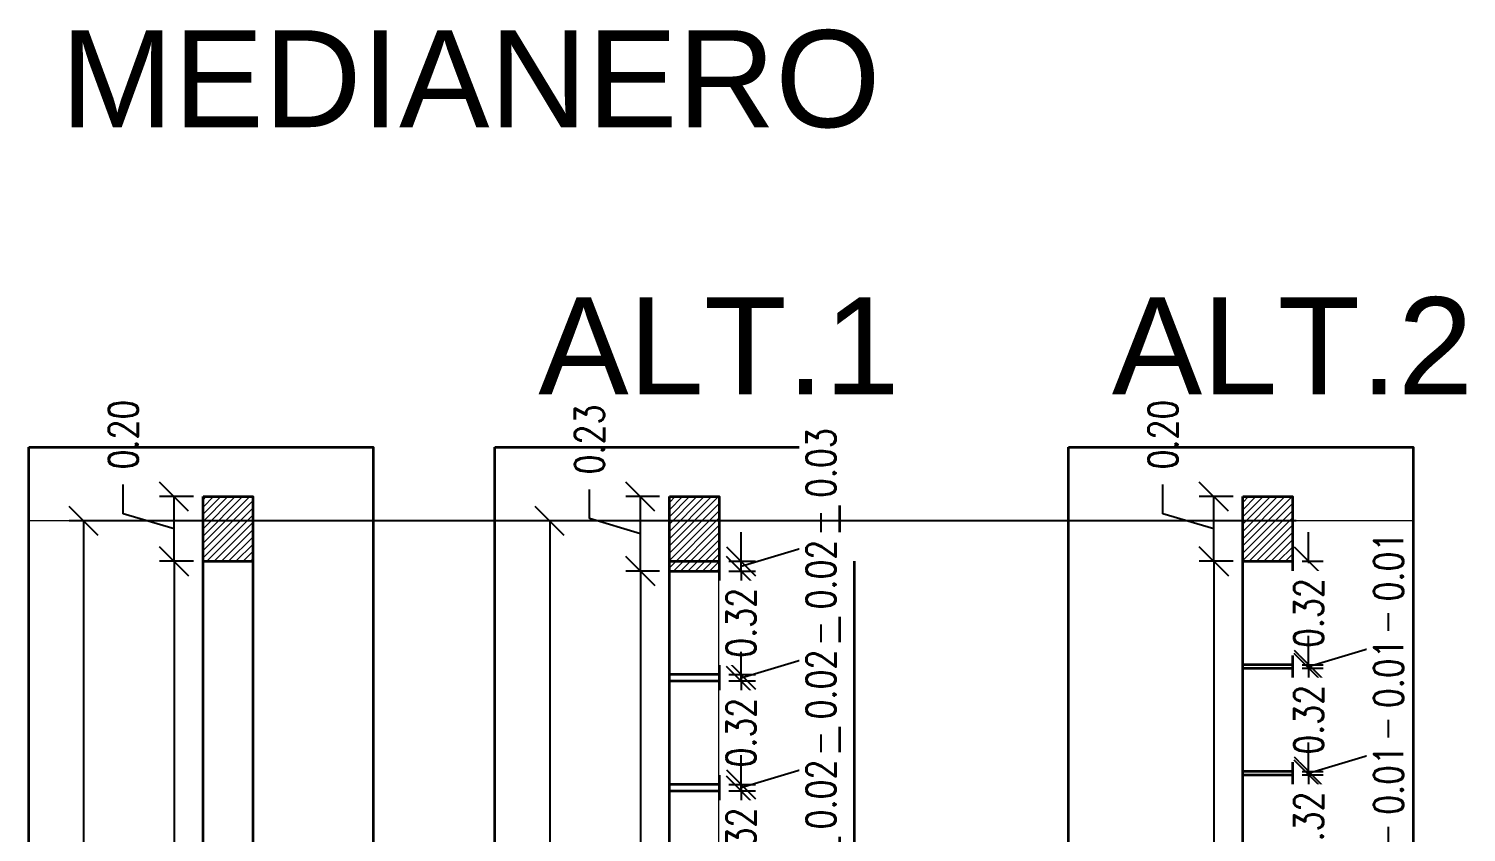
# Model space of a CAD drawing. Header units: metres. Extents: x 45 to 666, y -23 to 325.
# Drawn here: x 200.545 to 204.994, y 69.408 to 71.893 of the extents above; entities that cross this region are included whole.
import ezdxf

# ---------------------------------------------------------------- set-up
doc = ezdxf.new("R2010")
doc.units = ezdxf.units.M
doc.header["$LTSCALE"] = 5
doc.header["$MEASUREMENT"] = 0
doc.layers.get('0').update_dxf_attribs({"color": 30})
doc.layers.get('DEFPOINTS').update_dxf_attribs({"color": 210})
for name, color, linetype, lineweight in [('A-ANNO-DIMS', 3, 'Continuous', 18), ('A-ANNO-NOTE', 7, 'Continuous', 35), ('A-ANNO-SYMB', 3, 'Continuous', 18), ('A-ANNO-TEXT', 3, 'Continuous', 18), ('A-WALL-FULL', 7, 'Continuous', 35), ('A-WALL-FULL-EXTR', 7, 'Continuous', 35), ('A-WALL-PATT', 8, 'Continuous', 18)]:
    doc.layers.add(name, color=color, linetype=linetype, lineweight=lineweight)
doc.styles.add('E-ROMANS', font='romans.shx', dxfattribs={"width": 0.8})
doc.styles.get("Standard").update_dxf_attribs({"font": 'arial.ttf'})
doc.dimstyles.new('E-0050_TICK_18', dxfattribs={"dimscale": 0.001, "dimtxt": 90, "dimasz": 90, "dimexe": 45, "dimexo": 30, "dimgap": 45, "dimtad": 0, "dimzin": 0, "dimdsep": 46, "dimtxsty": 'E-ROMANS', "dimblk": 'OBLIQUE', "dimcen": 45, "dimclrd": 256, "dimclre": 256, "dimclrt": 256, "dimadec": 0, "dimazin": 0, "dimtfac": 1, "dimtmove": 1, "dimatfit": 3, "dimldrblk": 'OPEN90', "dimfxl": 1, "dimtfill": 1, "dimtolj": 1, "dimtzin": 0, "dimarcsym": 0})

# ---------------------------------------------------------------- blocks, each defined once
blk = doc.blocks.new('_Oblique')
at = {"color": 0, "linetype": 'ByBlock', "lineweight": -2}
blk.add_line((-0.5, -0.5), (0.5, 0.5), dxfattribs=at)
blk = doc.blocks.new('*D648')
at = {"layer": 'A-ANNO-DIMS', "lineweight": -2, "transparency": 16777216}
for p, q in [((201.0544, 70.2459), (200.9497, 70.2459)), ((200.9947, 70.2459), (200.9947, 69.0256)), ((200.9947, 67.4959), (200.9947, 68.7161)), ((201.0544, 67.4959), (200.9497, 67.4959))]:
    blk.add_line(p, q, dxfattribs=at)
at = {"layer": 'DEFPOINTS', "color": 0, "transparency": 16777216}
for p in [(200.9947, 70.2459), (201.0844, 70.2459), (201.0844, 67.4959)]:
    blk.add_point(p, dxfattribs=at)
at = {"layer": 'A-ANNO-DIMS', "lineweight": -2, "transparency": 16777216, "xscale": 0.09, "yscale": 0.09, "zscale": 0.09}
for p, rotation in [((200.9947, 70.2459), 90), ((200.9947, 67.4959), 270)]:
    blk.add_blockref('_Oblique', p, dxfattribs=dict(at, rotation=rotation))
at = {"layer": 'A-ANNO-DIMS', "transparency": 16777216, "insert": (200.9947, 68.8709), "char_height": 0.09, "attachment_point": 5, "rotation": 90, "style": 'E-ROMANS', "bg_fill": 3, "box_fill_scale": 1.25, "bg_fill_color": 256, "bg_fill_true_color": 13158600, "bg_fill_transparency": 0}
blk.add_mtext('\\A1;2.75', dxfattribs=at)
blk = doc.blocks.new('_Open90')
at = {"color": 0, "linetype": 'ByBlock', "lineweight": -2}
for p, q in [((-0.5, 0.5), (0, 0)), ((0, 0), (-1, 0)), ((0, 0), (-0.5, -0.5))]:
    blk.add_line(p, q, dxfattribs=at)
blk = doc.blocks.new('*D649')
at = {"layer": 'A-ANNO-DIMS', "lineweight": -2, "transparency": 16777216}
for p, q in [((200.8372, 70.3931), (200.8372, 70.4831)), ((201.0544, 70.4459), (200.9497, 70.4459)), ((200.9947, 70.2459), (200.9947, 70.4459)), ((200.9947, 70.3459), (200.8372, 70.3931)), ((201.0544, 70.2459), (200.9497, 70.2459))]:
    blk.add_line(p, q, dxfattribs=at)
at = {"layer": 'DEFPOINTS', "color": 0, "transparency": 16777216}
for p in [(200.9947, 70.4459), (201.0844, 70.4459), (201.0844, 70.2459)]:
    blk.add_point(p, dxfattribs=at)
at = {"layer": 'A-ANNO-DIMS', "lineweight": -2, "transparency": 16777216, "xscale": 0.09, "yscale": 0.09, "zscale": 0.09}
for p, rotation in [((200.9947, 70.4459), 90), ((200.9947, 70.2459), 270)]:
    blk.add_blockref('_Oblique', p, dxfattribs=dict(at, rotation=rotation))
at = {"layer": 'A-ANNO-DIMS', "transparency": 16777216, "insert": (200.8372, 70.6378), "char_height": 0.09, "attachment_point": 5, "rotation": 90, "style": 'E-ROMANS', "bg_fill": 3, "box_fill_scale": 1.25, "bg_fill_color": 256, "bg_fill_true_color": 13158600, "bg_fill_transparency": 0}
blk.add_mtext('\\A1;0.20', dxfattribs=at)
blk = doc.blocks.new('*D650')
at = {"layer": 'A-ANNO-DIMS', "lineweight": -2, "transparency": 16777216}
for p, q in [((203.0243, 70.3709), (200.6693, 70.3709)), ((200.7143, 70.3709), (200.7143, 69.0256)), ((200.7143, 67.3709), (200.7143, 68.7161)), ((203.0243, 67.3709), (200.6693, 67.3709))]:
    blk.add_line(p, q, dxfattribs=at)
at = {"layer": 'DEFPOINTS', "color": 0, "transparency": 16777216}
for p in [(203.0543, 70.3709), (200.7143, 67.3709), (203.0543, 67.3709)]:
    blk.add_point(p, dxfattribs=at)
at = {"layer": 'A-ANNO-DIMS', "lineweight": -2, "transparency": 16777216, "xscale": 0.09, "yscale": 0.09, "zscale": 0.09}
for p, rotation in [((200.7143, 70.3709), 90), ((200.7143, 67.3709), 270)]:
    blk.add_blockref('_Oblique', p, dxfattribs=dict(at, rotation=rotation))
at = {"layer": 'A-ANNO-DIMS', "transparency": 16777216, "insert": (200.7143, 68.8709), "char_height": 0.09, "attachment_point": 5, "rotation": 90, "style": 'E-ROMANS', "bg_fill": 3, "box_fill_scale": 1.25, "bg_fill_color": 256, "bg_fill_true_color": 13158600, "bg_fill_transparency": 0}
blk.add_mtext('\\A1;3.00', dxfattribs=at)
blk = doc.blocks.new('*D306')
at = {"layer": 'A-ANNO-DIMS', "lineweight": -2, "transparency": 16777216}
for p, q in [((202.4976, 70.2159), (202.3929, 70.2159)), ((202.4379, 70.2159), (202.4379, 69.0206)), ((202.4379, 67.5159), (202.4379, 68.7111)), ((202.4976, 67.5159), (202.3929, 67.5159))]:
    blk.add_line(p, q, dxfattribs=at)
at = {"layer": 'DEFPOINTS', "color": 0, "transparency": 16777216}
for p in [(202.4379, 70.2159), (202.5276, 70.2159), (202.5276, 67.5159)]:
    blk.add_point(p, dxfattribs=at)
at = {"layer": 'A-ANNO-DIMS', "lineweight": -2, "transparency": 16777216, "xscale": 0.09, "yscale": 0.09, "zscale": 0.09}
for p, rotation in [((202.4379, 70.2159), 90), ((202.4379, 67.5159), 270)]:
    blk.add_blockref('_Oblique', p, dxfattribs=dict(at, rotation=rotation))
at = {"layer": 'A-ANNO-DIMS', "transparency": 16777216, "insert": (202.4379, 68.8659), "char_height": 0.09, "attachment_point": 5, "rotation": 90, "style": 'E-ROMANS', "bg_fill": 3, "box_fill_scale": 1.25, "bg_fill_color": 256, "bg_fill_true_color": 13158600, "bg_fill_transparency": 0}
blk.add_mtext('\\A1;2.70', dxfattribs=at)
blk = doc.blocks.new('*D653')
at = {"layer": 'A-ANNO-DIMS', "lineweight": -2, "transparency": 16777216}
for p, q in [((202.2804, 70.3781), (202.2804, 70.4681)), ((202.4976, 70.4459), (202.3929, 70.4459)), ((202.4379, 70.2159), (202.4379, 70.4459)), ((202.4379, 70.3309), (202.2804, 70.3781)), ((202.4976, 70.2159), (202.3929, 70.2159))]:
    blk.add_line(p, q, dxfattribs=at)
at = {"layer": 'DEFPOINTS', "color": 0, "transparency": 16777216}
for p in [(202.4379, 70.4459), (202.5276, 70.4459), (202.5276, 70.2159)]:
    blk.add_point(p, dxfattribs=at)
at = {"layer": 'A-ANNO-DIMS', "lineweight": -2, "transparency": 16777216, "xscale": 0.09, "yscale": 0.09, "zscale": 0.09}
for p, rotation in [((202.4379, 70.4459), 90), ((202.4379, 70.2159), 270)]:
    blk.add_blockref('_Oblique', p, dxfattribs=dict(at, rotation=rotation))
at = {"layer": 'A-ANNO-DIMS', "transparency": 16777216, "insert": (202.2804, 70.6228), "char_height": 0.09, "attachment_point": 5, "rotation": 90, "style": 'E-ROMANS', "bg_fill": 3, "box_fill_scale": 1.25, "bg_fill_color": 256, "bg_fill_true_color": 13158600, "bg_fill_transparency": 0}
blk.add_mtext('\\A1;0.23', dxfattribs=at)
blk = doc.blocks.new('*D307')
at = {"layer": 'A-ANNO-DIMS', "lineweight": -2, "transparency": 16777216}
for p, q in [((204.4675, 70.3709), (202.1125, 70.3709)), ((202.1575, 70.3709), (202.1575, 69.0256)), ((202.1575, 67.3709), (202.1575, 68.7161)), ((204.4675, 67.3709), (202.1125, 67.3709))]:
    blk.add_line(p, q, dxfattribs=at)
at = {"layer": 'DEFPOINTS', "color": 0, "transparency": 16777216}
for p in [(204.4975, 70.3709), (202.1575, 67.3709), (204.4975, 67.3709)]:
    blk.add_point(p, dxfattribs=at)
at = {"layer": 'A-ANNO-DIMS', "lineweight": -2, "transparency": 16777216, "xscale": 0.09, "yscale": 0.09, "zscale": 0.09}
for p, rotation in [((202.1575, 70.3709), 90), ((202.1575, 67.3709), 270)]:
    blk.add_blockref('_Oblique', p, dxfattribs=dict(at, rotation=rotation))
at = {"layer": 'A-ANNO-DIMS', "transparency": 16777216, "insert": (202.1575, 68.8709), "char_height": 0.09, "attachment_point": 5, "rotation": 90, "style": 'E-ROMANS', "bg_fill": 3, "box_fill_scale": 1.25, "bg_fill_color": 256, "bg_fill_true_color": 13158600, "bg_fill_transparency": 0}
blk.add_mtext('\\A1;3.00', dxfattribs=at)
blk = doc.blocks.new('*D654')
at = {"layer": 'A-ANNO-DIMS', "lineweight": -2, "transparency": 16777216}
for p, q in [((202.9971, 70.3051), (202.9971, 70.3951)), ((202.7496, 70.2459), (202.7496, 70.3359)), ((202.7496, 70.2309), (202.9971, 70.3051)), ((202.7116, 70.2459), (202.7946, 70.2459)), ((202.7116, 70.2159), (202.7946, 70.2159)), ((202.7496, 70.2159), (202.7496, 70.2459)), ((202.7496, 70.2159), (202.7496, 70.2459)), ((202.7496, 70.2159), (202.7496, 70.1259))]:
    blk.add_line(p, q, dxfattribs=at)
at = {"layer": 'DEFPOINTS', "color": 0, "transparency": 16777216}
for p in [(202.6816, 70.2459), (202.6816, 70.2159), (202.7496, 70.2459)]:
    blk.add_point(p, dxfattribs=at)
at = {"layer": 'A-ANNO-DIMS', "lineweight": -2, "transparency": 16777216, "xscale": 0.09, "yscale": 0.09, "zscale": 0.09}
for p, rotation in [((202.7496, 70.2459), 270), ((202.7496, 70.2159), 90)]:
    blk.add_blockref('_Oblique', p, dxfattribs=dict(at, rotation=rotation))
at = {"layer": 'A-ANNO-DIMS', "transparency": 16777216, "insert": (202.9971, 70.5498), "char_height": 0.09, "attachment_point": 5, "rotation": 90, "style": 'E-ROMANS', "bg_fill": 3, "box_fill_scale": 1.25, "bg_fill_color": 256, "bg_fill_true_color": 13158600, "bg_fill_transparency": 0}
blk.add_mtext('\\A1;0.03', dxfattribs=at)
blk = doc.blocks.new('*D656')
at = {"layer": 'A-ANNO-DIMS', "lineweight": -2, "transparency": 16777216}
for p, q in [((202.9971, 69.9601), (202.9971, 70.0501)), ((202.7496, 69.8959), (202.7496, 69.9859)), ((202.7496, 69.8859), (202.9971, 69.9601)), ((202.7116, 69.8959), (202.7946, 69.8959)), ((202.7116, 69.8759), (202.7946, 69.8759)), ((202.7496, 69.8959), (202.7496, 69.8759)), ((202.7496, 69.8959), (202.7496, 69.8759)), ((202.7496, 69.8759), (202.7496, 69.7859))]:
    blk.add_line(p, q, dxfattribs=at)
at = {"layer": 'DEFPOINTS', "color": 0, "transparency": 16777216}
for p in [(202.6816, 69.8959), (202.6816, 69.8759), (202.7496, 69.8759)]:
    blk.add_point(p, dxfattribs=at)
at = {"layer": 'A-ANNO-DIMS', "lineweight": -2, "transparency": 16777216, "xscale": 0.09, "yscale": 0.09, "zscale": 0.09}
for p, rotation in [((202.7496, 69.8959), 270), ((202.7496, 69.8759), 90)]:
    blk.add_blockref('_Oblique', p, dxfattribs=dict(at, rotation=rotation))
at = {"layer": 'A-ANNO-DIMS', "transparency": 16777216, "insert": (202.9971, 70.2048), "char_height": 0.09, "attachment_point": 5, "rotation": 90, "style": 'E-ROMANS', "bg_fill": 3, "box_fill_scale": 1.25, "bg_fill_color": 256, "bg_fill_true_color": 13158600, "bg_fill_transparency": 0}
blk.add_mtext('\\A1;0.02', dxfattribs=at)
blk = doc.blocks.new('*D655')
at = {"layer": 'A-ANNO-DIMS', "lineweight": -2, "transparency": 16777216}
for p, q in [((202.7496, 70.2159), (202.7496, 70.3059)), ((202.7116, 70.2159), (202.7946, 70.2159)), ((202.7496, 70.2159), (202.7496, 70.2106)), ((202.7116, 69.8959), (202.7946, 69.8959)), ((202.7496, 69.8959), (202.7496, 69.9011)), ((202.7496, 69.8959), (202.7496, 69.8059))]:
    blk.add_line(p, q, dxfattribs=at)
at = {"layer": 'DEFPOINTS', "color": 0, "transparency": 16777216}
for p in [(202.6816, 70.2159), (202.6816, 69.8959), (202.7496, 69.8959)]:
    blk.add_point(p, dxfattribs=at)
at = {"layer": 'A-ANNO-DIMS', "lineweight": -2, "transparency": 16777216, "xscale": 0.09, "yscale": 0.09, "zscale": 0.09}
for p, rotation in [((202.7496, 70.2159), 270), ((202.7496, 69.8959), 90)]:
    blk.add_blockref('_Oblique', p, dxfattribs=dict(at, rotation=rotation))
at = {"layer": 'A-ANNO-DIMS', "transparency": 16777216, "insert": (202.7496, 70.0559), "char_height": 0.09, "attachment_point": 5, "rotation": 90, "style": 'E-ROMANS', "bg_fill": 3, "box_fill_scale": 1.25, "bg_fill_color": 256, "bg_fill_true_color": 13158600, "bg_fill_transparency": 0}
blk.add_mtext('\\A1;0.32', dxfattribs=at)
blk = doc.blocks.new('*D657')
at = {"layer": 'A-ANNO-DIMS', "lineweight": -2, "transparency": 16777216}
for p, q in [((202.7496, 69.8759), (202.7496, 69.9659)), ((202.7116, 69.8759), (202.7946, 69.8759)), ((202.7496, 69.8759), (202.7496, 69.8706)), ((202.7116, 69.5559), (202.7946, 69.5559)), ((202.7496, 69.5559), (202.7496, 69.5611)), ((202.7496, 69.5559), (202.7496, 69.4659))]:
    blk.add_line(p, q, dxfattribs=at)
at = {"layer": 'DEFPOINTS', "color": 0, "transparency": 16777216}
for p in [(202.6816, 69.8759), (202.6816, 69.5559), (202.7496, 69.5559)]:
    blk.add_point(p, dxfattribs=at)
at = {"layer": 'A-ANNO-DIMS', "lineweight": -2, "transparency": 16777216, "xscale": 0.09, "yscale": 0.09, "zscale": 0.09}
for p, rotation in [((202.7496, 69.8759), 270), ((202.7496, 69.5559), 90)]:
    blk.add_blockref('_Oblique', p, dxfattribs=dict(at, rotation=rotation))
at = {"layer": 'A-ANNO-DIMS', "transparency": 16777216, "insert": (202.7496, 69.7159), "char_height": 0.09, "attachment_point": 5, "rotation": 90, "style": 'E-ROMANS', "bg_fill": 3, "box_fill_scale": 1.25, "bg_fill_color": 256, "bg_fill_true_color": 13158600, "bg_fill_transparency": 0}
blk.add_mtext('\\A1;0.32', dxfattribs=at)
blk = doc.blocks.new('*D658')
at = {"layer": 'A-ANNO-DIMS', "lineweight": -2, "transparency": 16777216}
for p, q in [((202.9971, 69.6201), (202.9971, 69.7101)), ((202.7496, 69.5559), (202.7496, 69.6459)), ((202.7496, 69.5459), (202.9971, 69.6201)), ((202.7116, 69.5559), (202.7946, 69.5559)), ((202.7496, 69.5559), (202.7496, 69.5359)), ((202.7496, 69.5559), (202.7496, 69.5359)), ((202.7116, 69.5359), (202.7946, 69.5359)), ((202.7496, 69.5359), (202.7496, 69.4459))]:
    blk.add_line(p, q, dxfattribs=at)
at = {"layer": 'DEFPOINTS', "color": 0, "transparency": 16777216}
for p in [(202.6816, 69.5559), (202.6816, 69.5359), (202.7496, 69.5359)]:
    blk.add_point(p, dxfattribs=at)
at = {"layer": 'A-ANNO-DIMS', "lineweight": -2, "transparency": 16777216, "xscale": 0.09, "yscale": 0.09, "zscale": 0.09}
for p, rotation in [((202.7496, 69.5559), 270), ((202.7496, 69.5359), 90)]:
    blk.add_blockref('_Oblique', p, dxfattribs=dict(at, rotation=rotation))
at = {"layer": 'A-ANNO-DIMS', "transparency": 16777216, "insert": (202.9971, 69.8648), "char_height": 0.09, "attachment_point": 5, "rotation": 90, "style": 'E-ROMANS', "bg_fill": 3, "box_fill_scale": 1.25, "bg_fill_color": 256, "bg_fill_true_color": 13158600, "bg_fill_transparency": 0}
blk.add_mtext('\\A1;0.02', dxfattribs=at)
blk = doc.blocks.new('*D659')
at = {"layer": 'A-ANNO-DIMS', "lineweight": -2, "transparency": 16777216}
for p, q in [((202.7496, 69.5359), (202.7496, 69.6259)), ((202.7116, 69.5359), (202.7946, 69.5359)), ((202.7496, 69.5359), (202.7496, 69.5306)), ((202.7116, 69.2159), (202.7946, 69.2159)), ((202.7496, 69.2159), (202.7496, 69.2211)), ((202.7496, 69.2159), (202.7496, 69.1259))]:
    blk.add_line(p, q, dxfattribs=at)
at = {"layer": 'DEFPOINTS', "color": 0, "transparency": 16777216}
for p in [(202.6816, 69.5359), (202.6816, 69.2159), (202.7496, 69.2159)]:
    blk.add_point(p, dxfattribs=at)
at = {"layer": 'A-ANNO-DIMS', "lineweight": -2, "transparency": 16777216, "xscale": 0.09, "yscale": 0.09, "zscale": 0.09}
for p, rotation in [((202.7496, 69.5359), 270), ((202.7496, 69.2159), 90)]:
    blk.add_blockref('_Oblique', p, dxfattribs=dict(at, rotation=rotation))
at = {"layer": 'A-ANNO-DIMS', "transparency": 16777216, "insert": (202.7496, 69.3759), "char_height": 0.09, "attachment_point": 5, "rotation": 90, "style": 'E-ROMANS', "bg_fill": 3, "box_fill_scale": 1.25, "bg_fill_color": 256, "bg_fill_true_color": 13158600, "bg_fill_transparency": 0}
blk.add_mtext('\\A1;0.32', dxfattribs=at)
blk = doc.blocks.new('*D660')
at = {"layer": 'A-ANNO-DIMS', "lineweight": -2, "transparency": 16777216}
for p, q in [((202.9971, 69.2801), (202.9971, 69.3701)), ((202.7496, 69.2159), (202.7496, 69.3059)), ((202.7496, 69.2059), (202.9971, 69.2801)), ((202.7116, 69.2159), (202.7946, 69.2159)), ((202.7116, 69.1959), (202.7946, 69.1959)), ((202.7496, 69.2159), (202.7496, 69.1959)), ((202.7496, 69.2159), (202.7496, 69.1959)), ((202.7496, 69.1959), (202.7496, 69.1059))]:
    blk.add_line(p, q, dxfattribs=at)
at = {"layer": 'DEFPOINTS', "color": 0, "transparency": 16777216}
for p in [(202.6816, 69.2159), (202.6816, 69.1959), (202.7496, 69.1959)]:
    blk.add_point(p, dxfattribs=at)
at = {"layer": 'A-ANNO-DIMS', "lineweight": -2, "transparency": 16777216, "xscale": 0.09, "yscale": 0.09, "zscale": 0.09}
for p, rotation in [((202.7496, 69.2159), 270), ((202.7496, 69.1959), 90)]:
    blk.add_blockref('_Oblique', p, dxfattribs=dict(at, rotation=rotation))
at = {"layer": 'A-ANNO-DIMS', "transparency": 16777216, "insert": (202.9971, 69.5248), "char_height": 0.09, "attachment_point": 5, "rotation": 90, "style": 'E-ROMANS', "bg_fill": 3, "box_fill_scale": 1.25, "bg_fill_color": 256, "bg_fill_true_color": 13158600, "bg_fill_transparency": 0}
blk.add_mtext('\\A1;0.02', dxfattribs=at)
blk = doc.blocks.new('*D317')
at = {"layer": 'A-ANNO-DIMS', "lineweight": -2, "transparency": 16777216}
for p, q in [((204.2729, 70.2459), (204.1681, 70.2459)), ((204.2131, 70.2459), (204.2131, 69.0256)), ((204.2131, 67.4959), (204.2131, 68.7161)), ((204.2729, 67.4959), (204.1681, 67.4959))]:
    blk.add_line(p, q, dxfattribs=at)
at = {"layer": 'DEFPOINTS', "color": 0, "transparency": 16777216}
for p in [(204.2131, 70.2459), (204.3029, 70.2459), (204.3029, 67.4959)]:
    blk.add_point(p, dxfattribs=at)
at = {"layer": 'A-ANNO-DIMS', "lineweight": -2, "transparency": 16777216, "xscale": 0.09, "yscale": 0.09, "zscale": 0.09}
for p, rotation in [((204.2131, 70.2459), 90), ((204.2131, 67.4959), 270)]:
    blk.add_blockref('_Oblique', p, dxfattribs=dict(at, rotation=rotation))
at = {"layer": 'A-ANNO-DIMS', "transparency": 16777216, "insert": (204.2131, 68.8709), "char_height": 0.09, "attachment_point": 5, "rotation": 90, "style": 'E-ROMANS', "bg_fill": 3, "box_fill_scale": 1.25, "bg_fill_color": 256, "bg_fill_true_color": 13158600, "bg_fill_transparency": 0}
blk.add_mtext('\\A1;2.75', dxfattribs=at)
blk = doc.blocks.new('*D684')
at = {"layer": 'A-ANNO-DIMS', "lineweight": -2, "transparency": 16777216}
for p, q in [((204.0556, 70.3931), (204.0556, 70.4831)), ((204.2729, 70.4459), (204.1681, 70.4459)), ((204.2131, 70.2459), (204.2131, 70.4459)), ((204.2131, 70.3459), (204.0556, 70.3931)), ((204.2729, 70.2459), (204.1681, 70.2459))]:
    blk.add_line(p, q, dxfattribs=at)
at = {"layer": 'DEFPOINTS', "color": 0, "transparency": 16777216}
for p in [(204.2131, 70.4459), (204.3029, 70.4459), (204.3029, 70.2459)]:
    blk.add_point(p, dxfattribs=at)
at = {"layer": 'A-ANNO-DIMS', "lineweight": -2, "transparency": 16777216, "xscale": 0.09, "yscale": 0.09, "zscale": 0.09}
for p, rotation in [((204.2131, 70.4459), 90), ((204.2131, 70.2459), 270)]:
    blk.add_blockref('_Oblique', p, dxfattribs=dict(at, rotation=rotation))
at = {"layer": 'A-ANNO-DIMS', "transparency": 16777216, "insert": (204.0556, 70.6378), "char_height": 0.09, "attachment_point": 5, "rotation": 90, "style": 'E-ROMANS', "bg_fill": 3, "box_fill_scale": 1.25, "bg_fill_color": 256, "bg_fill_true_color": 13158600, "bg_fill_transparency": 0}
blk.add_mtext('\\A1;0.20', dxfattribs=at)
blk = doc.blocks.new('*D703')
at = {"layer": 'A-ANNO-DIMS', "lineweight": -2, "transparency": 16777216}
for p, q in [((204.5062, 70.2459), (204.5062, 70.3359)), ((204.4869, 70.2459), (204.5512, 70.2459)), ((204.5062, 70.2459), (204.5062, 70.2406)), ((204.4869, 69.9259), (204.5512, 69.9259)), ((204.5062, 69.9259), (204.5062, 69.9311)), ((204.5062, 69.9259), (204.5062, 69.8359))]:
    blk.add_line(p, q, dxfattribs=at)
at = {"layer": 'DEFPOINTS', "color": 0, "transparency": 16777216}
for p in [(204.4569, 70.2459), (204.4569, 69.9259), (204.5062, 69.9259)]:
    blk.add_point(p, dxfattribs=at)
at = {"layer": 'A-ANNO-DIMS', "lineweight": -2, "transparency": 16777216, "xscale": 0.09, "yscale": 0.09, "zscale": 0.09}
for p, rotation in [((204.5062, 70.2459), 270), ((204.5062, 69.9259), 90)]:
    blk.add_blockref('_Oblique', p, dxfattribs=dict(at, rotation=rotation))
at = {"layer": 'A-ANNO-DIMS', "transparency": 16777216, "insert": (204.5062, 70.0859), "char_height": 0.09, "attachment_point": 5, "rotation": 90, "style": 'E-ROMANS', "bg_fill": 3, "box_fill_scale": 1.25, "bg_fill_color": 256, "bg_fill_true_color": 13158600, "bg_fill_transparency": 0}
blk.add_mtext('\\A1;0.32', dxfattribs=at)
blk = doc.blocks.new('*D704')
at = {"layer": 'A-ANNO-DIMS', "lineweight": -2, "transparency": 16777216}
for p, q in [((204.7537, 69.9951), (204.7537, 70.0851)), ((204.5062, 69.9259), (204.5062, 70.0159)), ((204.5062, 69.9209), (204.7537, 69.9951)), ((204.4869, 69.9259), (204.5512, 69.9259)), ((204.4869, 69.9159), (204.5512, 69.9159)), ((204.5062, 69.9259), (204.5062, 69.9159)), ((204.5062, 69.9259), (204.5062, 69.9159)), ((204.5062, 69.9159), (204.5062, 69.8259))]:
    blk.add_line(p, q, dxfattribs=at)
at = {"layer": 'DEFPOINTS', "color": 0, "transparency": 16777216}
for p in [(204.4569, 69.9259), (204.4569, 69.9159), (204.5062, 69.9159)]:
    blk.add_point(p, dxfattribs=at)
at = {"layer": 'A-ANNO-DIMS', "lineweight": -2, "transparency": 16777216, "xscale": 0.09, "yscale": 0.09, "zscale": 0.09}
for p, rotation in [((204.5062, 69.9259), 270), ((204.5062, 69.9159), 90)]:
    blk.add_blockref('_Oblique', p, dxfattribs=dict(at, rotation=rotation))
at = {"layer": 'A-ANNO-DIMS', "transparency": 16777216, "insert": (204.7537, 70.2295), "char_height": 0.09, "attachment_point": 5, "rotation": 90, "style": 'E-ROMANS', "bg_fill": 3, "box_fill_scale": 1.25, "bg_fill_color": 256, "bg_fill_true_color": 13158600, "bg_fill_transparency": 0}
blk.add_mtext('\\A1;0.01', dxfattribs=at)
blk = doc.blocks.new('*D318')
at = {"layer": 'A-ANNO-DIMS', "lineweight": -2, "transparency": 16777216}
for p, q in [((204.5062, 69.9159), (204.5062, 70.0059)), ((204.4869, 69.9159), (204.5512, 69.9159)), ((204.5062, 69.9159), (204.5062, 69.9106)), ((204.4869, 69.5959), (204.5512, 69.5959)), ((204.5062, 69.5959), (204.5062, 69.6011)), ((204.5062, 69.5959), (204.5062, 69.5059))]:
    blk.add_line(p, q, dxfattribs=at)
at = {"layer": 'DEFPOINTS', "color": 0, "transparency": 16777216}
for p in [(204.4569, 69.9159), (204.4569, 69.5959), (204.5062, 69.5959)]:
    blk.add_point(p, dxfattribs=at)
at = {"layer": 'A-ANNO-DIMS', "lineweight": -2, "transparency": 16777216, "xscale": 0.09, "yscale": 0.09, "zscale": 0.09}
for p, rotation in [((204.5062, 69.9159), 270), ((204.5062, 69.5959), 90)]:
    blk.add_blockref('_Oblique', p, dxfattribs=dict(at, rotation=rotation))
at = {"layer": 'A-ANNO-DIMS', "transparency": 16777216, "insert": (204.5062, 69.7559), "char_height": 0.09, "attachment_point": 5, "rotation": 90, "style": 'E-ROMANS', "bg_fill": 3, "box_fill_scale": 1.25, "bg_fill_color": 256, "bg_fill_true_color": 13158600, "bg_fill_transparency": 0}
blk.add_mtext('\\A1;0.32', dxfattribs=at)
blk = doc.blocks.new('*D705')
at = {"layer": 'A-ANNO-DIMS', "lineweight": -2, "transparency": 16777216}
for p, q in [((204.7537, 69.6651), (204.7537, 69.7551)), ((204.5062, 69.5959), (204.5062, 69.6859)), ((204.5062, 69.5909), (204.7537, 69.6651)), ((204.4869, 69.5959), (204.5512, 69.5959)), ((204.5062, 69.5959), (204.5062, 69.5859)), ((204.5062, 69.5959), (204.5062, 69.5859)), ((204.4869, 69.5859), (204.5512, 69.5859)), ((204.5062, 69.5859), (204.5062, 69.4959))]:
    blk.add_line(p, q, dxfattribs=at)
at = {"layer": 'DEFPOINTS', "color": 0, "transparency": 16777216}
for p in [(204.4569, 69.5959), (204.4569, 69.5859), (204.5062, 69.5859)]:
    blk.add_point(p, dxfattribs=at)
at = {"layer": 'A-ANNO-DIMS', "lineweight": -2, "transparency": 16777216, "xscale": 0.09, "yscale": 0.09, "zscale": 0.09}
for p, rotation in [((204.5062, 69.5959), 270), ((204.5062, 69.5859), 90)]:
    blk.add_blockref('_Oblique', p, dxfattribs=dict(at, rotation=rotation))
at = {"layer": 'A-ANNO-DIMS', "transparency": 16777216, "insert": (204.7537, 69.8995), "char_height": 0.09, "attachment_point": 5, "rotation": 90, "style": 'E-ROMANS', "bg_fill": 3, "box_fill_scale": 1.25, "bg_fill_color": 256, "bg_fill_true_color": 13158600, "bg_fill_transparency": 0}
blk.add_mtext('\\A1;0.01', dxfattribs=at)
blk = doc.blocks.new('*D706')
at = {"layer": 'A-ANNO-DIMS', "lineweight": -2, "transparency": 16777216}
for p, q in [((204.5062, 69.5859), (204.5062, 69.6759)), ((204.4869, 69.5859), (204.5512, 69.5859)), ((204.5062, 69.5859), (204.5062, 69.5806)), ((204.4869, 69.2659), (204.5512, 69.2659)), ((204.5062, 69.2659), (204.5062, 69.2711)), ((204.5062, 69.2659), (204.5062, 69.1759))]:
    blk.add_line(p, q, dxfattribs=at)
at = {"layer": 'DEFPOINTS', "color": 0, "transparency": 16777216}
for p in [(204.4569, 69.5859), (204.4569, 69.2659), (204.5062, 69.2659)]:
    blk.add_point(p, dxfattribs=at)
at = {"layer": 'A-ANNO-DIMS', "lineweight": -2, "transparency": 16777216, "xscale": 0.09, "yscale": 0.09, "zscale": 0.09}
for p, rotation in [((204.5062, 69.5859), 270), ((204.5062, 69.2659), 90)]:
    blk.add_blockref('_Oblique', p, dxfattribs=dict(at, rotation=rotation))
at = {"layer": 'A-ANNO-DIMS', "transparency": 16777216, "insert": (204.5062, 69.4259), "char_height": 0.09, "attachment_point": 5, "rotation": 90, "style": 'E-ROMANS', "bg_fill": 3, "box_fill_scale": 1.25, "bg_fill_color": 256, "bg_fill_true_color": 13158600, "bg_fill_transparency": 0}
blk.add_mtext('\\A1;0.32', dxfattribs=at)
blk = doc.blocks.new('*D319')
at = {"layer": 'A-ANNO-DIMS', "lineweight": -2, "transparency": 16777216}
for p, q in [((204.7537, 69.3351), (204.7537, 69.4251)), ((204.5062, 69.2659), (204.5062, 69.3559)), ((204.5062, 69.2609), (204.7537, 69.3351)), ((204.4869, 69.2659), (204.5512, 69.2659)), ((204.4869, 69.2559), (204.5512, 69.2559)), ((204.5062, 69.2659), (204.5062, 69.2559)), ((204.5062, 69.2659), (204.5062, 69.2559)), ((204.5062, 69.2559), (204.5062, 69.1659))]:
    blk.add_line(p, q, dxfattribs=at)
at = {"layer": 'DEFPOINTS', "color": 0, "transparency": 16777216}
for p in [(204.4569, 69.2659), (204.4569, 69.2559), (204.5062, 69.2559)]:
    blk.add_point(p, dxfattribs=at)
at = {"layer": 'A-ANNO-DIMS', "lineweight": -2, "transparency": 16777216, "xscale": 0.09, "yscale": 0.09, "zscale": 0.09}
for p, rotation in [((204.5062, 69.2659), 270), ((204.5062, 69.2559), 90)]:
    blk.add_blockref('_Oblique', p, dxfattribs=dict(at, rotation=rotation))
at = {"layer": 'A-ANNO-DIMS', "transparency": 16777216, "insert": (204.7537, 69.5695), "char_height": 0.09, "attachment_point": 5, "rotation": 90, "style": 'E-ROMANS', "bg_fill": 3, "box_fill_scale": 1.25, "bg_fill_color": 256, "bg_fill_true_color": 13158600, "bg_fill_transparency": 0}
blk.add_mtext('\\A1;0.01', dxfattribs=at)

msp = doc.modelspace()

# ---------------------------------------------------------------- hatches: boundary and pattern name
at = {"layer": 'A-WALL-PATT'}
h = msp.add_hatch(dxfattribs=at)
h.set_pattern_fill('LINE', color=256, scale=0.005, angle=45, style=0)
h.set_pattern_definition([(45, (45.694908, 0), (-0.0112253202, 0.0112253202), [])])
h.paths.add_polyline_path([(201.2384, 70.2959), (201.2018, 70.2959), (201.2018, 70.2459), (201.2384, 70.2459)])
h.paths.add_polyline_path([(201.2018, 70.2959), (201.1614, 70.2959), (201.1614, 70.2459), (201.2018, 70.2459)])
h.paths.add_polyline_path([(201.1614, 70.2959), (201.0844, 70.2959), (201.0844, 70.2459), (201.1614, 70.2459)])
h.paths.add_polyline_path([(201.2384, 70.4459), (201.0844, 70.4459), (201.0844, 70.2959), (201.2384, 70.2959)])

# ---------------------------------------------------------------- linework, layer by layer
at = {"layer": 'A-ANNO-SYMB', "ltscale": 2}
msp.add_lwpolyline([(203.0543, 70.3709), (201.9879, 70.3709)], dxfattribs=at)
msp.add_lwpolyline([(203.0543, 70.3709), (201.9879, 70.3709)], dxfattribs=at)
at = {"layer": 'A-WALL-FULL'}
msp.add_lwpolyline([(201.0844, 70.4459), (201.2384, 70.4459), (201.2384, 64.2959), (201.2384, 64.2959), (201.0844, 64.2959)], close=True, dxfattribs=at)
msp.add_lwpolyline([(201.0844, 70.4459), (201.2384, 70.4459), (201.2384, 64.2959), (201.2384, 64.2959), (201.0844, 64.2959)], close=True, dxfattribs=at)
msp.add_lwpolyline([(201.0844, 70.2459), (201.2384, 70.2459)], dxfattribs=at)
at = {"layer": 'A-WALL-FULL-EXTR'}
msp.add_lwpolyline([(202.5276, 70.4459), (202.6816, 70.4459), (202.6816, 64.2959), (202.6816, 64.2959), (202.5276, 64.2959)], close=True, dxfattribs=at)

# ---------------------------------------------------------------- texts
at = {"layer": 'A-ANNO-TEXT', "insert": (200.6436, 71.8887), "char_height": 0.3, "width": 1.641003, "attachment_point": 1}
msp.add_mtext('MEDIANERO', dxfattribs=at)

# ---------------------------------------------------------------- next in the draw order: dimensions: what is measured, and where the dimension line sits
at = {"layer": 'A-ANNO-DIMS'}
dim = msp.add_linear_dim(base=(200.9947, 70.2459), p1=(201.0844, 67.4959), p2=(201.0844, 70.2459), angle=90, dimstyle='E-0050_TICK_18', dxfattribs=at)
dim.commit()
dim.dimension.update_dxf_attribs({"geometry": '*D648', "text_midpoint": (200.9947, 68.8709)})

# ---------------------------------------------------------------- next in the draw order: dimensions: what is measured, and where the dimension line sits
dim = msp.add_linear_dim(base=(200.9947, 70.4459), p1=(201.0844, 70.2459), p2=(201.0844, 70.4459), angle=90, dimstyle='E-0050_TICK_18', dxfattribs=at)
dim.commit()
dim.dimension.update_dxf_attribs({"geometry": '*D649', "text_midpoint": (200.8372, 70.5281)})

# ---------------------------------------------------------------- next in the draw order: dimensions: what is measured, and where the dimension line sits
dim = msp.add_linear_dim(base=(200.7143, 67.3709), p1=(203.0543, 70.3709), p2=(203.0543, 67.3709), angle=90, dimstyle='E-0050_TICK_18', dxfattribs=at)
dim.commit()
dim.dimension.update_dxf_attribs({"geometry": '*D650', "text_midpoint": (200.7143, 68.8709)})

# ---------------------------------------------------------------- next in the draw order: hatches: boundary and pattern name
at = {"layer": 'A-WALL-PATT'}
h = msp.add_hatch(dxfattribs=at)
h.set_pattern_fill('LINE', color=256, scale=0.005, angle=45, style=0)
h.set_pattern_definition([(45, (0, 0), (-0.0112253202, 0.0112253202), [])])
h.paths.add_polyline_path([(202.6816, 70.2459), (202.5276, 70.2459), (202.5276, 70.2159), (202.6816, 70.2159)])
h.paths.add_polyline_path([(202.6816, 70.2959), (202.645, 70.2959), (202.645, 70.2459), (202.6816, 70.2459)])
h.paths.add_polyline_path([(202.645, 70.2959), (202.6046, 70.2959), (202.6046, 70.2459), (202.645, 70.2459)])
h.paths.add_polyline_path([(202.6046, 70.2959), (202.5276, 70.2959), (202.5276, 70.2459), (202.6046, 70.2459)])
h.paths.add_polyline_path([(202.6816, 70.4459), (202.5276, 70.4459), (202.5276, 70.2959), (202.6816, 70.2959)])

# ---------------------------------------------------------------- next in the draw order: linework, layer by layer
at = {"layer": 'A-ANNO-NOTE'}
msp.add_lwpolyline([(200.5447, 70.5994), (201.6111, 70.5994), (201.6111, 63.9232), (200.5447, 63.9232)], close=True, dxfattribs=at)
at = {"layer": 'A-ANNO-SYMB', "ltscale": 2}
msp.add_lwpolyline([(201.6111, 70.3709), (200.5447, 70.3709)], dxfattribs=at)
at = {"layer": 'A-WALL-FULL'}
msp.add_lwpolyline([(202.5276, 70.2459), (202.6816, 70.2459)], dxfattribs=at)

# ---------------------------------------------------------------- next in the draw order: dimensions: what is measured, and where the dimension line sits
at = {"layer": 'A-ANNO-DIMS'}
dim = msp.add_linear_dim(base=(202.4379, 70.2159), p1=(202.5276, 67.5159), p2=(202.5276, 70.2159), angle=90, dimstyle='E-0050_TICK_18', dxfattribs=at)
dim.commit()
dim.dimension.update_dxf_attribs({"geometry": '*D306', "text_midpoint": (202.4379, 68.8659)})

# ---------------------------------------------------------------- next in the draw order: dimensions: what is measured, and where the dimension line sits
dim = msp.add_linear_dim(base=(202.4379, 70.4459), p1=(202.5276, 70.2159), p2=(202.5276, 70.4459), angle=90, dimstyle='E-0050_TICK_18', dxfattribs=at)
dim.commit()
dim.dimension.update_dxf_attribs({"geometry": '*D653', "text_midpoint": (202.2804, 70.5131)})

# ---------------------------------------------------------------- next in the draw order: linework, layer by layer
at = {"layer": 'A-ANNO-NOTE'}
msp.add_lwpolyline([(201.9879, 70.5994), (203.0543, 70.5994), (203.0543, 63.9232), (201.9879, 63.9232)], close=True, dxfattribs=at)

# ---------------------------------------------------------------- next in the draw order: texts
at = {"layer": 'A-ANNO-TEXT', "insert": (202.1221, 71.0627), "char_height": 0.3, "width": 1.641003, "attachment_point": 1}
msp.add_mtext('ALT.1', dxfattribs=at)

# ---------------------------------------------------------------- next in the draw order: dimensions: what is measured, and where the dimension line sits
at = {"layer": 'A-ANNO-DIMS'}
dim = msp.add_linear_dim(base=(202.1575, 67.3709), p1=(204.4975, 70.3709), p2=(204.4975, 67.3709), angle=90, dimstyle='E-0050_TICK_18', dxfattribs=at)
dim.commit()
dim.dimension.update_dxf_attribs({"geometry": '*D307', "text_midpoint": (202.1575, 68.8709)})

# ---------------------------------------------------------------- next in the draw order: hatches: boundary and pattern name
at = {"layer": 'A-WALL-PATT'}
h = msp.add_hatch(dxfattribs=at)
h.set_pattern_fill('LINE', color=256, scale=0.005, angle=45, style=0)
h.set_pattern_definition([(45, (1.775285, 0), (-0.0112253202, 0.0112253202), [])])
h.paths.add_polyline_path([(204.4569, 70.2959), (204.4203, 70.2959), (204.4203, 70.2459), (204.4569, 70.2459)])
h.paths.add_polyline_path([(204.4203, 70.2959), (204.3799, 70.2959), (204.3799, 70.2459), (204.4203, 70.2459)])
h.paths.add_polyline_path([(204.3799, 70.2959), (204.3029, 70.2959), (204.3029, 70.2459), (204.3799, 70.2459)])
h.paths.add_polyline_path([(204.4569, 70.4459), (204.3029, 70.4459), (204.3029, 70.2959), (204.4569, 70.2959)])

# ---------------------------------------------------------------- next in the draw order: linework, layer by layer
at = {"layer": 'A-ANNO-NOTE'}
msp.add_line((203.1001, 70.2459), (203.1001, 67.4959), dxfattribs=at)
at = {"layer": 'A-ANNO-SYMB', "ltscale": 2}
msp.add_lwpolyline([(204.8296, 70.3709), (203.7632, 70.3709)], dxfattribs=at)
msp.add_lwpolyline([(204.8296, 70.3709), (203.7632, 70.3709)], dxfattribs=at)
at = {"layer": 'A-WALL-FULL'}
for points in [[(202.6816, 70.2159), (202.6816, 69.8959), (202.5276, 69.8959), (202.5276, 70.2159)], [(202.6816, 69.8759), (202.6816, 69.5559), (202.5276, 69.5559), (202.5276, 69.8759)], [(202.6816, 69.5359), (202.6816, 69.2159), (202.5276, 69.2159), (202.5276, 69.5359)]]:
    msp.add_lwpolyline(points, close=True, dxfattribs=at)
msp.add_lwpolyline([(204.3029, 70.2459), (204.4569, 70.2459)], dxfattribs=at)
at = {"layer": 'A-WALL-FULL-EXTR'}
msp.add_lwpolyline([(204.3029, 70.4459), (204.4569, 70.4459), (204.4569, 64.2959), (204.4569, 64.2959), (204.3029, 64.2959)], close=True, dxfattribs=at)

# ---------------------------------------------------------------- next in the draw order: dimensions: what is measured, and where the dimension line sits
at = {"layer": 'A-ANNO-DIMS'}
for base, p1, p2, picture, middle in [((202.7496, 70.2459), (202.6816, 70.2159), (202.6816, 70.2459), '*D654', (202.9971, 70.4401)), ((204.2131, 70.2459), (204.3029, 67.4959), (204.3029, 70.2459), '*D317', (204.2131, 68.8709))]:
    dim = msp.add_linear_dim(base=base, p1=p1, p2=p2, angle=90, dimstyle='E-0050_TICK_18', dxfattribs=at)
    dim.commit()
    dim.dimension.update_dxf_attribs({"geometry": picture, "text_midpoint": middle})

# ---------------------------------------------------------------- next in the draw order: linework, layer by layer
at = {"layer": 'A-WALL-FULL'}
for points in [[(204.4569, 69.9159), (204.4569, 69.5959), (204.3029, 69.5959), (204.3029, 69.9159)], [(204.4569, 69.5859), (204.4569, 69.2659), (204.3029, 69.2659), (204.3029, 69.5859)]]:
    msp.add_lwpolyline(points, close=True, dxfattribs=at)

# ---------------------------------------------------------------- next in the draw order: dimensions: what is measured, and where the dimension line sits
at = {"layer": 'A-ANNO-DIMS'}
for base, p1, p2, picture, middle in [((204.2131, 70.4459), (204.3029, 70.2459), (204.3029, 70.4459), '*D684', (204.0556, 70.5281)), ((202.7496, 69.8759), (202.6816, 69.8959), (202.6816, 69.8759), '*D656', (202.9971, 70.0951))]:
    dim = msp.add_linear_dim(base=base, p1=p1, p2=p2, angle=90, dimstyle='E-0050_TICK_18', dxfattribs=at)
    dim.commit()
    dim.dimension.update_dxf_attribs({"geometry": picture, "text_midpoint": middle})

# ---------------------------------------------------------------- next in the draw order: linework, layer by layer
at = {"layer": 'A-ANNO-NOTE'}
msp.add_lwpolyline([(203.7632, 70.5994), (204.8296, 70.5994), (204.8296, 63.9232), (203.7632, 63.9232)], close=True, dxfattribs=at)
at = {"layer": 'A-WALL-FULL'}
msp.add_lwpolyline([(204.4569, 70.2459), (204.4569, 69.9259), (204.3029, 69.9259), (204.3029, 70.2459)], close=True, dxfattribs=at)

# ---------------------------------------------------------------- next in the draw order: texts
at = {"layer": 'A-ANNO-TEXT', "insert": (203.8974, 71.0627), "char_height": 0.3, "width": 1.641003, "attachment_point": 1}
msp.add_mtext('ALT.2', dxfattribs=at)

# ---------------------------------------------------------------- next in the draw order: dimensions: what is measured, and where the dimension line sits
at = {"layer": 'A-ANNO-DIMS'}
dim = msp.add_linear_dim(base=(202.7496, 69.8959), p1=(202.6816, 70.2159), p2=(202.6816, 69.8959), angle=90, dimstyle='E-0050_TICK_18', dxfattribs=at)
dim.commit()
dim.dimension.update_dxf_attribs({"geometry": '*D655', "text_midpoint": (202.7496, 70.0559)})

# ---------------------------------------------------------------- next in the draw order: dimensions: what is measured, and where the dimension line sits
for base, p1, p2, angle, picture, middle in [((204.5062, 69.9259), (204.4569, 70.2459), (204.4569, 69.9259), 270, '*D703', (204.5062, 70.0859)), ((202.7496, 69.5559), (202.6816, 69.8759), (202.6816, 69.5559), 90, '*D657', (202.7496, 69.7159))]:
    dim = msp.add_linear_dim(base=base, p1=p1, p2=p2, angle=angle, dimstyle='E-0050_TICK_18', dxfattribs=at)
    dim.commit()
    dim.dimension.update_dxf_attribs({"geometry": picture, "text_midpoint": middle})

# ---------------------------------------------------------------- next in the draw order: dimensions: what is measured, and where the dimension line sits
for base, p1, p2, angle, picture, middle in [((204.5062, 69.9159), (204.4569, 69.9259), (204.4569, 69.9159), 270, '*D704', (204.7537, 70.1301)), ((202.7496, 69.5359), (202.6816, 69.5559), (202.6816, 69.5359), 90, '*D658', (202.9971, 69.7551))]:
    dim = msp.add_linear_dim(base=base, p1=p1, p2=p2, angle=angle, dimstyle='E-0050_TICK_18', dxfattribs=at)
    dim.commit()
    dim.dimension.update_dxf_attribs({"geometry": picture, "text_midpoint": middle})

# ---------------------------------------------------------------- next in the draw order: dimensions: what is measured, and where the dimension line sits
for base, p1, p2, angle, picture, middle in [((204.5062, 69.5959), (204.4569, 69.9159), (204.4569, 69.5959), 270, '*D318', (204.5062, 69.7559)), ((202.7496, 69.2159), (202.6816, 69.5359), (202.6816, 69.2159), 90, '*D659', (202.7496, 69.3759))]:
    dim = msp.add_linear_dim(base=base, p1=p1, p2=p2, angle=angle, dimstyle='E-0050_TICK_18', dxfattribs=at)
    dim.commit()
    dim.dimension.update_dxf_attribs({"geometry": picture, "text_midpoint": middle})

# ---------------------------------------------------------------- next in the draw order: dimensions: what is measured, and where the dimension line sits
for base, p1, p2, angle, picture, middle in [((204.5062, 69.5859), (204.4569, 69.5959), (204.4569, 69.5859), 270, '*D705', (204.7537, 69.8001)), ((202.7496, 69.1959), (202.6816, 69.2159), (202.6816, 69.1959), 90, '*D660', (202.9971, 69.4151))]:
    dim = msp.add_linear_dim(base=base, p1=p1, p2=p2, angle=angle, dimstyle='E-0050_TICK_18', dxfattribs=at)
    dim.commit()
    dim.dimension.update_dxf_attribs({"geometry": picture, "text_midpoint": middle})

# ---------------------------------------------------------------- next in the draw order: dimensions: what is measured, and where the dimension line sits
dim = msp.add_linear_dim(base=(204.5062, 69.2659), p1=(204.4569, 69.5859), p2=(204.4569, 69.2659), angle=270, dimstyle='E-0050_TICK_18', dxfattribs=at)
dim.commit()
dim.dimension.update_dxf_attribs({"geometry": '*D706', "text_midpoint": (204.5062, 69.4259)})

# ---------------------------------------------------------------- next in the draw order: dimensions: what is measured, and where the dimension line sits
dim = msp.add_linear_dim(base=(204.5062, 69.2559), p1=(204.4569, 69.2659), p2=(204.4569, 69.2559), angle=270, dimstyle='E-0050_TICK_18', dxfattribs=at)
dim.commit()
dim.dimension.update_dxf_attribs({"geometry": '*D319', "text_midpoint": (204.7537, 69.4701)})

doc.saveas('drawing.dxf')
